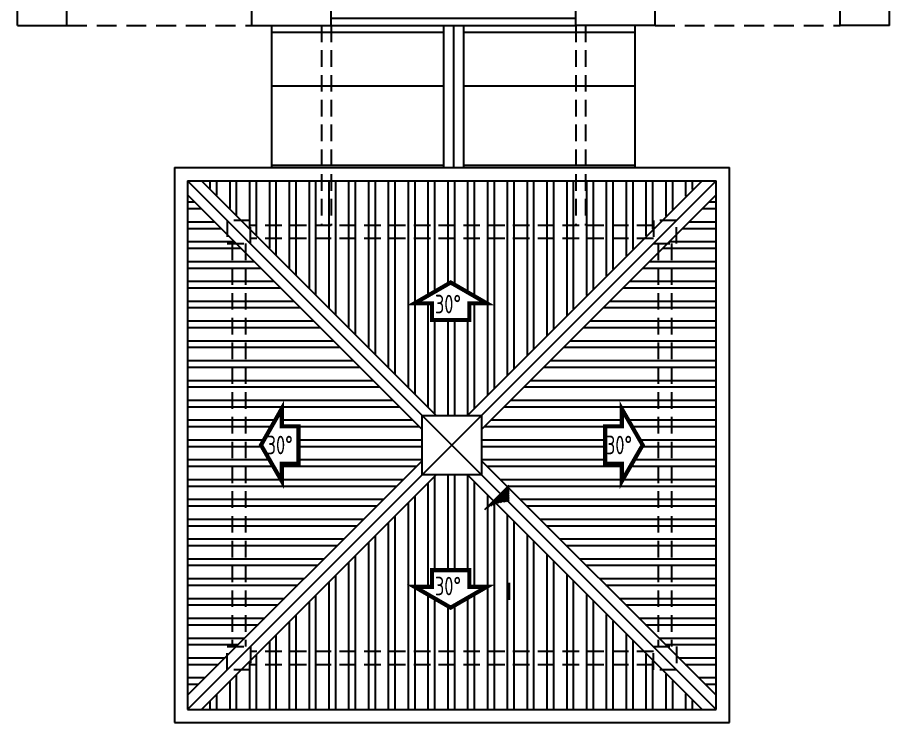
# Model space of a CAD drawing. Header units: inches. Extents: x -85907952 to 802144, y 988801 to 3125513.
# Drawn here: x 556408 to 569608, y 1009822 to 1020494 of the extents above; entities that cross this region are included whole.
import ezdxf

# ---------------------------------------------------------------- set-up
doc = ezdxf.new("R2010")
doc.units = ezdxf.units.IN
doc.header["$MEASUREMENT"] = 0
doc.linetypes.add('DASHED2', pattern=[0.375, 0.25, -0.125])
doc.linetypes.add('HIDDEN', pattern=[0.375, 0.25, -0.125])
doc.layers.add('HATCH', color=8, linetype='Continuous', lineweight=25)
doc.layers.add('t3', color=8, linetype='Continuous', lineweight=25)
for name, color, linetype in [('LW', 2, 'Continuous'), ('MIRROR', 8, 'Continuous'), ('ROOF', 2, 'Continuous'), ('WALL', 1, 'Continuous'), ('WIN', 9, 'Continuous')]:
    doc.layers.add(name, color=color, linetype=linetype)
doc.styles.add('STYLE1', font='ISOCP.SHX')

msp = doc.modelspace()

# ---------------------------------------------------------------- hatches: boundary and pattern name
at = {"layer": 'LW'}
h = msp.add_hatch(dxfattribs=at)
h.set_pattern_fill('U', color=256, scale=12.32, angle=-135.0000000000001, style=0, pattern_type=0)
h.set_pattern_definition([(45.00000000000006, (95069.06830877322, 738449.0943269794), (-8.711555544218267, 8.711555544218267), [])])
edge = h.paths.add_edge_path()
edge.add_line((563848.7082860272, 1013423.791285531), (563413.1305088166, 1012988.213508319))
edge.add_arc((563848.7082860272, 1012552.635731108), 615.9999999999774, -270, -224.9999999999941, ccw=False)
edge.add_line((563848.7082860272, 1013168.635731108), (563848.7082860272, 1013423.79128553))
at = {"layer": 'ROOF'}
h = msp.add_hatch(dxfattribs=at)
h.set_pattern_fill('ANSI32', color=256, scale=800, angle=45, style=0)
h.set_pattern_definition([(90, (2934426.101577623, 2041901.20337088), (-300, 5.684341886080801e-14), []), (90, (2934526.101577455, 2042001.203370712), (-300, 5.684341886080801e-14), [])])
h.paths.add_polyline_path([(559208.2281267706, 1018021.631626397), (566758.2281267706, 1018021.631626397), (563221.096092413, 1014471.631626396), (562745.3601611245, 1014471.631626396)])
h.paths.add_polyline_path([(562682.2079609025, 1016166.103269964), (562417.4626773472, 1016166.103269965), (562965.4943781819, 1016482.509519963), (563513.5260790128, 1016166.103269961), (563248.7807954613, 1016166.103269962), (563248.7807954613, 1015914.406456774), (562682.2079609025, 1015914.406456774)], flags=16)
h = msp.add_hatch(dxfattribs=at)
h.set_pattern_fill('ANSI32', color=256, scale=800, angle=315, style=0)
h.set_pattern_definition([(180, (-1808459.645324082, 2041901.20337088), (-1.13686837721616e-13, 300), []), (180, (-1808559.645323914, 2041801.203371048), (-1.13686837721616e-13, 300), [])])
h.paths.add_polyline_path([(562533.2281267706, 1014259.499592041), (558983.2281267706, 1017809.499592041), (558983.2281267706, 1010233.763660752), (562533.2281267706, 1013783.763660753)])
h.paths.add_polyline_path([(560411.1323032628, 1013738.345209116), (560411.1323032628, 1013473.599925562), (560094.7260532628, 1014021.631626396), (560411.1323032666, 1014569.663327227), (560411.1323032628, 1014304.918043676), (560662.8291164513, 1014304.918043676), (560662.8291164513, 1013738.345209116)], flags=16)
h = msp.add_hatch(dxfattribs=at)
h.set_pattern_fill('ANSI32', color=256, scale=800, angle=315, style=0)
h.set_pattern_definition([(0, (2934426.101577623, 2041901.20337088), (1.13686837721616e-13, 300), []), (0, (2934526.101577455, 2041801.203371048), (1.13686837721616e-13, 300), [])])
h.paths.add_polyline_path([(563433.2281267706, 1014259.499592041), (566983.2281267706, 1017809.499592041), (566983.2281267706, 1010233.763660752), (563433.2281267706, 1013783.763660753)])
h.paths.add_polyline_path([(565555.3239502783, 1013738.345209116), (565555.3239502783, 1013473.599925562), (565871.7302002746, 1014021.631626396), (565555.3239502746, 1014569.663327227), (565555.3239502746, 1014304.918043676), (565303.6271370861, 1014304.918043676), (565303.6271370861, 1013738.345209116)], flags=16)
h = msp.add_hatch(dxfattribs=at)
h.set_pattern_fill('ANSI32', color=256, scale=800, angle=45, style=0)
h.set_pattern_definition([(270, (2934426.101577623, -13857.94011808734), (-300, -5.684341886080801e-14), []), (270, (2934526.101577455, -13957.94011791924), (-300, -5.684341886080801e-14), [])])
h.paths.add_polyline_path([(559208.2281267706, 1010021.631626396), (566758.2281267706, 1010021.631626396), (563221.096092413, 1013571.631626397), (562745.3601611245, 1013571.631626396)])
h.paths.add_polyline_path([(562682.2079609025, 1011877.159982828), (562417.4626773472, 1011877.159982828), (562965.4943781819, 1011560.75373283), (563513.5260790128, 1011877.159982832), (563248.7807954613, 1011877.15998283), (563248.7807954613, 1012128.856796019), (562682.2079609025, 1012128.856796019)], flags=16)

# ---------------------------------------------------------------- linework, layer by layer
msp.add_line((563848.7082860272, 1011936.635731108), (563848.7082860272, 1011681.480176687))
at = {"layer": 'HATCH', "const_width": 63.28124999997057}
for points in [[(562682.2079609025, 1016166.103269964), (562417.4626773472, 1016166.103269965), (562965.4943781819, 1016482.509519963), (563513.5260790128, 1016166.103269961), (563248.7807954613, 1016166.103269962), (563248.7807954613, 1015914.406456774), (562682.2079609025, 1015914.406456774)], [(560411.1323032628, 1013738.345209116), (560411.1323032628, 1013473.599925562), (560094.7260532628, 1014021.631626396), (560411.1323032666, 1014569.663327227), (560411.1323032628, 1014304.918043676), (560662.8291164513, 1014304.918043676), (560662.8291164513, 1013738.345209116)], [(565555.3239502783, 1013738.345209116), (565555.3239502783, 1013473.599925562), (565871.7302002746, 1014021.631626396), (565555.3239502746, 1014569.663327227), (565555.3239502746, 1014304.918043676), (565303.6271370861, 1014304.918043676), (565303.6271370861, 1013738.345209116)], [(562682.2079609025, 1011877.159982828), (562417.4626773472, 1011877.159982828), (562965.4943781819, 1011560.75373283), (563513.5260790128, 1011877.159982832), (563248.7807954613, 1011877.15998283), (563248.7807954613, 1012128.856796019), (562682.2079609025, 1012128.856796019)]]:
    msp.add_lwpolyline(points, close=True, dxfattribs=at)
at = {"layer": 'LW', "linetype": 'HIDDEN', "ltscale": 1200}
for p, q in [((557158.2281267929, 1020371.631626409), (559958.2281267929, 1020371.631626406)), ((566058.2281267929, 1020371.631626406), (568858.2281267892, 1020371.631626409))]:
    msp.add_line(p, q, dxfattribs=at)
at = {"layer": 'LW', "linetype": 'HIDDEN', "ltscale": 1000}
for p, q in [((561008.2281267929, 1020371.631626411), (561008.2281267929, 1017346.631626396)), ((561158.2281267929, 1020371.631626411), (561158.2281267929, 1017346.631626396)), ((564858.2281267929, 1020371.631626411), (564858.2281267929, 1017346.631626396)), ((565008.2281267929, 1020371.631626411), (565008.2281267929, 1017346.631626396)), ((566033.2281267706, 1017346.631626396), (559933.2281267706, 1017346.631626396)), ((559658.2281267706, 1017071.631626396), (559658.2281267706, 1010971.631626396)), ((559858.2281267706, 1017071.631626396), (559858.2281267706, 1010971.631626396)), ((566033.2281267706, 1017146.631626396), (559933.2281267706, 1017146.631626396)), ((566108.2281267706, 1017071.631626396), (566108.2281267706, 1010971.631626396)), ((566308.2281267706, 1017071.631626396), (566308.2281267706, 1010971.631626396)), ((566033.2281267706, 1010896.631626396), (559933.2281267706, 1010896.631626396)), ((566033.2281267706, 1010696.631626396), (559933.2281267706, 1010696.631626396))]:
    msp.add_line(p, q, dxfattribs=at)
for points in [[(559933.2281267706, 1017071.631626396), (559933.2281267706, 1017421.631626396), (559583.2281267706, 1017421.631626396), (559583.2281267706, 1017071.631626396)], [(559933.2281267706, 1017071.631626396), (559933.2281267706, 1017421.631626396), (559583.2281267706, 1017421.631626396), (559583.2281267706, 1017071.631626396)], [(566383.2281267706, 1017071.631626396), (566383.2281267706, 1017421.631626396), (566033.2281267706, 1017421.631626396), (566033.2281267706, 1017071.631626396)], [(566383.2281267706, 1017071.631626396), (566383.2281267706, 1017421.631626396), (566033.2281267706, 1017421.631626396), (566033.2281267706, 1017071.631626396)], [(559933.2281267706, 1010971.631626396), (559933.2281267706, 1010621.631626396), (559583.2281267706, 1010621.631626396), (559583.2281267706, 1010971.631626396)], [(559933.2281267706, 1010971.631626396), (559933.2281267706, 1010621.631626396), (559583.2281267706, 1010621.631626396), (559583.2281267706, 1010971.631626396)], [(566383.2281267706, 1010971.631626396), (566383.2281267706, 1010621.631626396), (566033.2281267706, 1010621.631626396), (566033.2281267706, 1010971.631626396)], [(566383.2281267706, 1010971.631626396), (566383.2281267706, 1010621.631626396), (566033.2281267706, 1010621.631626396), (566033.2281267706, 1010971.631626396)]]:
    msp.add_lwpolyline(points, close=True, dxfattribs=at)
at = {"layer": 'MIRROR'}
for p, q in [((563008.2281267892, 1020371.631626409), (563008.2281267929, 1018221.631626397)), ((560258.2281268116, 1019459.131626401), (562858.2281267929, 1019459.131626401)), ((563158.2281267929, 1019459.131626401), (565758.2281267706, 1019459.131626401)), ((560258.2281268153, 1018259.1316264), (562858.2281267929, 1018259.131626399)), ((563158.2281267929, 1018259.131626401), (565758.2281267706, 1018259.131626401))]:
    msp.add_line(p, q, dxfattribs=at)
at = {"layer": 'ROOF', "linetype": 'Continuous', "ltscale": 2000}
for p, q in [((560258.2281268116, 1018221.631626397), (560258.2281268116, 1020371.631626432)), ((562858.2281267892, 1020371.631626408), (562858.2281267929, 1018221.631626397)), ((563158.2281267892, 1020371.631626409), (563158.2281267929, 1018221.631626397)), ((565758.2281267706, 1018221.631626397), (565758.2281267706, 1020371.631626432)), ((560258.2281268116, 1020271.631626411), (562858.2281267892, 1020271.631626411)), ((563158.2281267892, 1020271.631626411), (565758.2281267706, 1020271.631626411)), ((558983.2281267706, 1018021.631626397), (566983.2281267706, 1018021.631626397)), ((562533.2281267706, 1014471.631626396), (558983.2281267706, 1018021.631626396)), ((562745.3601611245, 1014471.631626396), (559195.3601611245, 1018021.631626397)), ((563221.096092413, 1014471.631626396), (566771.096092413, 1018021.631626397)), ((563433.2281267706, 1014471.631626396), (566983.2281267706, 1018021.631626396)), ((566983.2281267706, 1010021.631626396), (566983.2281267706, 1018021.631626397)), ((562533.2281267706, 1014259.49959204), (558983.2281267706, 1017809.499592041)), ((563433.2281267706, 1014259.499592041), (566983.2281267706, 1017809.499592041)), ((558983.2281267706, 1017663.381226788), (558983.2281267706, 1010021.631626396)), ((562533.2281267706, 1014471.631626396), (563433.2281267706, 1013571.631626396)), ((563433.2281267706, 1014471.631626396), (562533.2281267706, 1013571.631626396)), ((558983.2281267706, 1010233.763660751), (562533.2281267706, 1013783.763660752)), ((566983.2281267706, 1010233.763660752), (563433.2281267706, 1013783.763660753)), ((558983.2281267706, 1010021.631626396), (562533.2281267706, 1013571.631626396)), ((559195.3601611245, 1010021.631626397), (562745.3601611245, 1013571.631626397)), ((566771.096092413, 1010021.631626397), (563221.096092413, 1013571.631626396)), ((566983.2281267706, 1010021.631626396), (563433.2281267706, 1013571.631626397)), ((559208.2281267706, 1010021.631626396), (566758.2281267706, 1010021.631626396))]:
    msp.add_line(p, q, dxfattribs=at)
at = {"layer": 'ROOF'}
for p, q in [((558783.2281267706, 1018221.631626397), (567183.2281267706, 1018221.631626397)), ((558783.2281267706, 1018221.631626397), (558783.2281267706, 1009821.631626396)), ((567183.2281267706, 1009821.631626396), (567183.2281267706, 1018221.631626397)), ((558783.2281267706, 1009821.631626396), (567183.2281267706, 1009821.631626396))]:
    msp.add_line(p, q, dxfattribs=at)
at = {"layer": 'ROOF', "linetype": 'DASHED2', "ltscale": 2000}
for p, q in [((558983.2281267706, 1018021.631626397), (558983.2281267706, 1010021.631626396)), ((559208.2281267706, 1018021.631626397), (566758.2281267706, 1018021.631626397)), ((558983.2281267706, 1010021.631626396), (566983.2281267706, 1010021.631626396))]:
    msp.add_line(p, q, dxfattribs=at)
at = {"layer": 'ROOF', "linetype": 'Continuous', "ltscale": 2000}
msp.add_lwpolyline([(562533.2281267706, 1014471.631626396), (563433.2281267706, 1014471.631626396), (563433.2281267706, 1013571.631626396), (562533.2281267706, 1013571.631626396)], close=True, dxfattribs=at)
at = {"layer": 'WALL'}
for p, q in [((556408.2281267892, 1020371.631626411), (556408.2281267892, 1021171.6316264)), ((569608.2281267929, 1020371.631626411), (569608.2281267929, 1021171.6316264)), ((559958.2281267929, 1020371.631626411), (559958.2281267929, 1021046.631626397)), ((566058.2281267929, 1020371.631626411), (566058.2281267929, 1021046.631626397)), ((568858.2281267892, 1020371.631626409), (568858.2281267929, 1020896.631626397)), ((557158.2281267929, 1020371.631626409), (557158.2281267929, 1020771.631626397)), ((561158.2281267929, 1020371.631626411), (561158.2281267929, 1020771.631626397)), ((564858.2281267929, 1020371.631626411), (564858.2281267929, 1020771.631626397)), ((556408.2281267892, 1020371.631626406), (557158.2281267929, 1020371.631626409)), ((559958.2281267929, 1020371.631626406), (561158.2281267929, 1020371.631626411)), ((566058.2281267929, 1020371.631626406), (564858.2281267929, 1020371.631626411)), ((569608.2281267929, 1020371.631626406), (568858.2281267892, 1020371.631626409))]:
    msp.add_line(p, q, dxfattribs=at)
at = {"layer": 'WIN'}
for p, q in [((561158.2281267929, 1020481.631626411), (564858.2281267929, 1020481.631626407)), ((561158.2281267929, 1020371.631626411), (564858.2281267929, 1020371.631626407))]:
    msp.add_line(p, q, dxfattribs=at)

# ---------------------------------------------------------------- texts
at = {"layer": 't3', "style": 'STYLE1', "width": 0.8}
for p in [(562726.5359832335, 1016014.878618825), (560179.5208677973, 1013881.980820618), (565315.506814311, 1013881.980820618), (562726.5359832335, 1011747.134633968)]:
    msp.add_text('30%%D', height=281.2499999998692, dxfattribs=at).set_placement(p)

doc.saveas('drawing.dxf')
